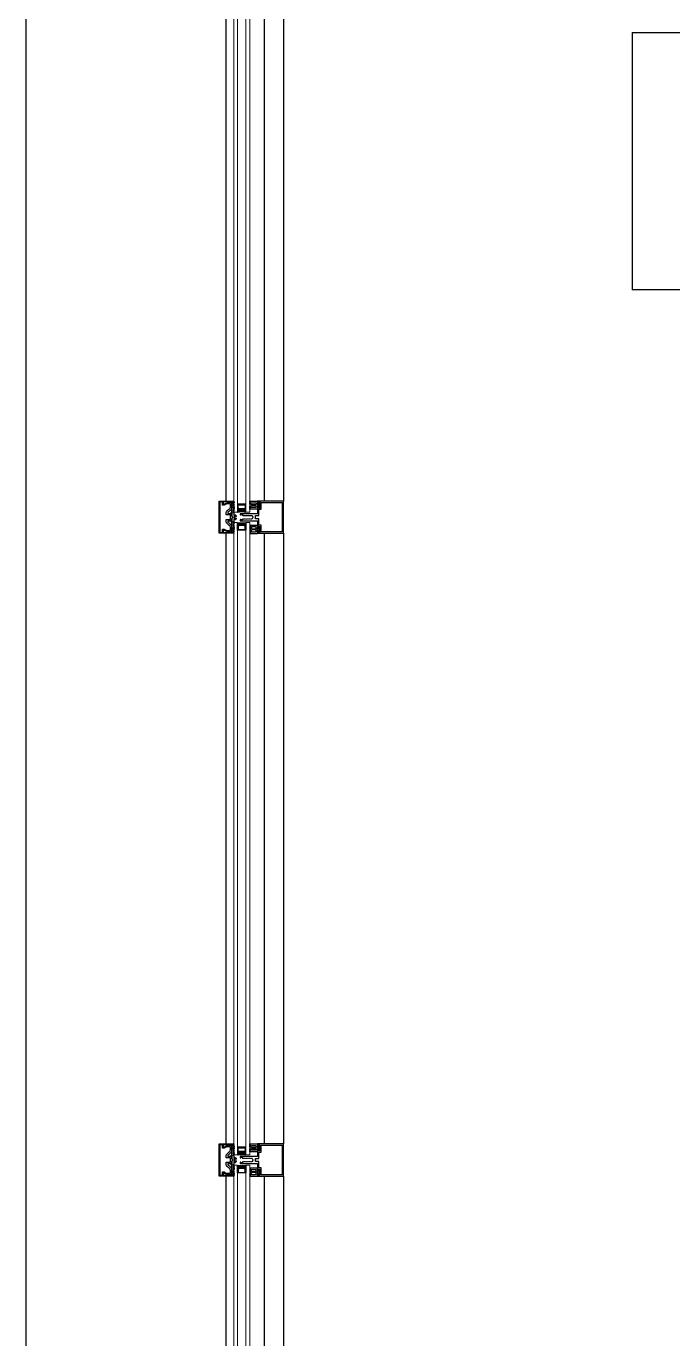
# Model space of a CAD drawing. Header units: centimetres. Extents: x 681015 to 688218, y 3995806 to 4004619.
# Drawn here: x 682674 to 682774.6, y 4002007.4 to 4002211.6 of the extents above; entities that cross this region are included whole.
import ezdxf

# ---------------------------------------------------------------- set-up
doc = ezdxf.new("R2010")
doc.units = ezdxf.units.CM
doc.header["$LTSCALE"] = 100
doc.header["$MEASUREMENT"] = 0
doc.linetypes.add('DUZ', pattern=[500, 500])
doc.layers.get('0').update_dxf_attribs({"linetype": 'DUZ'})
for name, color, linetype in [('A-TEFRİŞ 2', 35, 'Continuous'), ('ALM', 113, 'Continuous'), ('DUV', 4, 'Continuous'), ('GOR1', 9, 'Continuous'), ('TARAMA', 54, 'Continuous')]:
    doc.layers.add(name, color=color, linetype=linetype)
doc.layers.add('CAM', color=151, linetype='Continuous', lineweight=15)

# ---------------------------------------------------------------- blocks, each defined once
blk = doc.blocks.new('A$C195C4F4A')
at = {"color": 0}
for points in [[(0, 15.4), (0.8, 15.4, -0.275602), (0.9, 15.3, -0.004194), (0.9, 15.3), (1.5, 14.5, 0.280116), (1.7, 14.4), (2.3, 14.4, 0.708972), (2.3, 14.6), (1.7, 15.1, -0.796856), (1.8, 15.4), (2.1, 15.4, -0.115115), (2.3, 15.3), (3.4, 14.5, 0.22004), (3.9, 14.4), (4, 14.4, 0.817314), (4.1, 14.7), (3.2, 15.1, -0.557577), (3.3, 15.4), (3.9, 15.4, -0.094678), (4.2, 15.3), (5.6, 14.9, 0.12718), (5.8, 14.9), (6.6, 14.9, 0.12718), (6.8, 14.9), (8.2, 15.3, -0.094678), (8.5, 15.4), (9.1, 15.4, -0.557577), (9.2, 15.1), (8.3, 14.7, 0.817314), (8.4, 14.4), (8.5, 14.4, 0.22004), (9, 14.5), (10.1, 15.3, -0.115115), (10.3, 15.4), (10.6, 15.4, -0.796856), (10.7, 15.1), (10.1, 14.6, 0.708972), (10.1, 14.4), (10.7, 14.4, 0.280116), (10.9, 14.5), (11.5, 15.3, -0.28012), (11.6, 15.4), (12.4, 15.4), (12.4, 3.4), (11.6, 3.4), (9.4, 3.8, 0.414214), (9.2, 3.6), (9.2, 2.1, 0.488737), (9.4, 2), (10.6, 2.3, -0.590166), (10.8, 2.1), (10.4, 1.5), (7.9, 0, -0.078055), (7.8, 0), (4.6, 0, -0.078055), (4.5, 0), (2, 1.5), (1.6, 2.1, -0.590166), (1.7, 2.3), (2.9, 2, 0.488737), (3.2, 2.1), (3.2, 3.6, 0.414214), (3, 3.8), (0.8, 3.4), (0, 3.4)], [(2.5, 6.6), (2.5, 12, -0.414214), (3.5, 13), (4.5, 13, -0.414214), (5.5, 12), (5.5, 6.6, -0.414214), (4.5, 5.6), (3.5, 5.6, -0.414214)], [(4.2, 2.7), (4.2, 1.6, 0.414214), (4.7, 1.1), (7.7, 1.1, 0.414214), (8.2, 1.6), (8.2, 2.7, 0.414214), (7.7, 3.2), (4.7, 3.2, 0.414214)], [(6.8, 6.6), (6.8, 12, -0.414214), (7.8, 13), (8.8, 13, -0.414214), (9.8, 12), (9.8, 6.6, -0.414214), (8.8, 5.6), (7.8, 5.6, -0.414214)]]:
    blk.add_lwpolyline(points, format="xyb", close=True, dxfattribs=at)
blk = doc.blocks.new('A$C5FE96F92')
at = {"layer": 'TARAMA'}
h = blk.add_hatch(dxfattribs=at)
h.set_pattern_fill('DOTS', color=4, scale=0.2, style=0)
h.set_pattern_definition([(0, (790.05817, 737.7273), (0.15875, 0.3175), [0, -0.3175])])
edge = h.paths.add_edge_path()
edge.add_line((13, 6.1), (10.8, 4))
edge.add_line((10.8, 4), (2.1, 4))
edge.add_line((2.1, 4), (0, 6.1))
edge.add_line((0, 6.1), (0, 0))
edge.add_arc((6.5, -29.7), 30.4, 77.6638, 102.3361, ccw=False)
edge.add_line((13, 0), (13, 6.1))
at = {"layer": 'TARAMA', "color": 0}
blk.add_lwpolyline([(13, 12.1), (6.9, 12.1), (6.9, 11.1), (12, 11.1), (12, 6.5), (10.4, 5), (2.5, 5), (1, 6.5), (1, 11.1), (6.5, 11.1), (6.5, 12.1), (0, 12.1), (0, 6.1), (2.1, 4), (10.8, 4), (13, 6.1)], close=True, dxfattribs=at)
blk.add_lwpolyline([(13, 6.1), (10.8, 4), (2.1, 4), (0, 6.1), (0, 0, -0.108071), (13, 0)], format="xyb", close=True, dxfattribs=at)

msp = doc.modelspace()

# ---------------------------------------------------------------- linework, layer by layer
for points in [[(682705.81, 4002134.86), (682705.81, 4002135.56), (682705.11, 4002135.56), (682705.11, 4002135.93, -0.142905), (682705.51, 4002136.39, 0.157661), (682705.8, 4002136.78), (682705.8, 4002137.2, 0.459998), (682705.74, 4002137.26), (682705.24, 4002137.27), (682704.85, 4002137.12), (682704.85, 4002137.06), (682704.7, 4002137.06), (682704.7, 4002137.23), (682705.46, 4002137.51), (682705.47, 4002137.51), (682705.48, 4002137.5, 0.105867), (682705.62, 4002137.44, 0.126455), (682705.74, 4002137.46), (682706.01, 4002137.55), (682706.01, 4002137.5), (682706.03, 4002137.48), (682705.99, 4002137.45), (682706.03, 4002137.42), (682705.99, 4002137.39), (682706.03, 4002137.36), (682705.99, 4002137.33), (682706.03, 4002137.3), (682705.99, 4002137.27), (682706.03, 4002137.24), (682705.99, 4002137.21), (682706.03, 4002137.18), (682705.99, 4002137.15), (682706.03, 4002137.12), (682705.99, 4002137.09), (682706.03, 4002137.06), (682705.99, 4002137.03), (682706.03, 4002137), (682705.99, 4002136.97), (682706.03, 4002136.94), (682705.99, 4002136.91), (682706.03, 4002136.88), (682705.99, 4002136.85), (682706.01, 4002136.84), (682706.01, 4002136.72, -0.212081), (682705.72, 4002136.21, 0.116538), (682705.39, 4002135.91), (682705.39, 4002135.81), (682705.86, 4002135.81), (682705.86, 4002135.81, -0.797123), (682705.86, 4002135.81), (682705.86, 4002135.81), (682705.96, 4002135.94, -0.797123), (682706.01, 4002135.94), (682706.01, 4002135.94), (682706.01, 4002135.94), (682706.01, 4002135.43), (682706.01, 4002135.43), (682706.01, 4002135.43, 0.253164), (682706.05, 4002135.34, -0.253164), (682706.13, 4002135.21, -0.253164), (682706.05, 4002135.07, 0.253164), (682706.01, 4002134.99), (682706.01, 4002134.99), (682706.01, 4002134.99), (682706.01, 4002134.48), (682706.01, 4002134.48), (682706.01, 4002134.48, -0.797123), (682705.96, 4002134.47), (682705.86, 4002134.61), (682705.86, 4002134.61, -0.797123), (682705.86, 4002134.61), (682705.86, 4002134.61), (682705.39, 4002134.61), (682705.39, 4002134.5, 0.116538), (682705.72, 4002134.2, -0.212081), (682706.01, 4002133.69), (682706.01, 4002133.58), (682705.99, 4002133.56), (682706.03, 4002133.53), (682705.99, 4002133.5), (682706.03, 4002133.47), (682705.99, 4002133.44), (682706.03, 4002133.41), (682705.99, 4002133.38), (682706.03, 4002133.35), (682705.99, 4002133.32), (682706.03, 4002133.29), (682705.99, 4002133.26), (682706.03, 4002133.23), (682705.99, 4002133.2), (682706.03, 4002133.17), (682705.99, 4002133.14), (682706.03, 4002133.11), (682705.99, 4002133.08), (682706.03, 4002133.05), (682705.99, 4002133.02), (682706.03, 4002132.99), (682705.99, 4002132.96), (682706.03, 4002132.93), (682706.01, 4002132.92), (682706.01, 4002132.86), (682705.74, 4002132.96, 0.126455), (682705.62, 4002132.97, 0.105867), (682705.48, 4002132.91), (682705.47, 4002132.91), (682705.46, 4002132.91), (682704.7, 4002133.18), (682704.7, 4002133.36), (682704.85, 4002133.36), (682704.85, 4002133.29), (682705.24, 4002133.15), (682705.74, 4002133.15, 0.459998), (682705.8, 4002133.21), (682705.8, 4002133.64, 0.157661), (682705.51, 4002134.02, -0.142905), (682705.11, 4002134.48), (682705.11, 4002134.86), (682705.81, 4002134.86)], [(682705.81, 4002034.86), (682705.81, 4002035.56), (682705.11, 4002035.56), (682705.11, 4002035.93, -0.142905), (682705.51, 4002036.39, 0.157661), (682705.8, 4002036.78), (682705.8, 4002037.2, 0.459998), (682705.74, 4002037.26), (682705.24, 4002037.27), (682704.85, 4002037.12), (682704.85, 4002037.06), (682704.7, 4002037.06), (682704.7, 4002037.23), (682705.46, 4002037.51), (682705.47, 4002037.51), (682705.48, 4002037.5, 0.105867), (682705.62, 4002037.44, 0.126455), (682705.74, 4002037.46), (682706.01, 4002037.55), (682706.01, 4002037.5), (682706.03, 4002037.48), (682705.99, 4002037.45), (682706.03, 4002037.42), (682705.99, 4002037.39), (682706.03, 4002037.36), (682705.99, 4002037.33), (682706.03, 4002037.3), (682705.99, 4002037.27), (682706.03, 4002037.24), (682705.99, 4002037.21), (682706.03, 4002037.18), (682705.99, 4002037.15), (682706.03, 4002037.12), (682705.99, 4002037.09), (682706.03, 4002037.06), (682705.99, 4002037.03), (682706.03, 4002037), (682705.99, 4002036.97), (682706.03, 4002036.94), (682705.99, 4002036.91), (682706.03, 4002036.88), (682705.99, 4002036.85), (682706.01, 4002036.84), (682706.01, 4002036.72, -0.212081), (682705.72, 4002036.21, 0.116538), (682705.39, 4002035.91), (682705.39, 4002035.81), (682705.86, 4002035.81), (682705.86, 4002035.81, -0.797123), (682705.86, 4002035.81), (682705.86, 4002035.81), (682705.96, 4002035.94, -0.797123), (682706.01, 4002035.94), (682706.01, 4002035.94), (682706.01, 4002035.94), (682706.01, 4002035.43), (682706.01, 4002035.43), (682706.01, 4002035.43, 0.253164), (682706.05, 4002035.35, -0.253164), (682706.13, 4002035.21, -0.253164), (682706.05, 4002035.07, 0.253164), (682706.01, 4002034.99), (682706.01, 4002034.99), (682706.01, 4002034.99), (682706.01, 4002034.48), (682706.01, 4002034.48), (682706.01, 4002034.48, -0.797123), (682705.96, 4002034.47), (682705.86, 4002034.61), (682705.86, 4002034.61, -0.797123), (682705.86, 4002034.61), (682705.86, 4002034.61), (682705.39, 4002034.61), (682705.39, 4002034.5, 0.116538), (682705.72, 4002034.2, -0.212081), (682706.01, 4002033.69), (682706.01, 4002033.58), (682705.99, 4002033.56), (682706.03, 4002033.53), (682705.99, 4002033.5), (682706.03, 4002033.47), (682705.99, 4002033.44), (682706.03, 4002033.41), (682705.99, 4002033.38), (682706.03, 4002033.35), (682705.99, 4002033.32), (682706.03, 4002033.29), (682705.99, 4002033.26), (682706.03, 4002033.23), (682705.99, 4002033.2), (682706.03, 4002033.17), (682705.99, 4002033.14), (682706.03, 4002033.11), (682705.99, 4002033.08), (682706.03, 4002033.05), (682705.99, 4002033.02), (682706.03, 4002032.99), (682705.99, 4002032.96), (682706.03, 4002032.93), (682706.01, 4002032.92), (682706.01, 4002032.86), (682705.74, 4002032.96, 0.126455), (682705.62, 4002032.97, 0.105867), (682705.48, 4002032.91), (682705.47, 4002032.91), (682705.46, 4002032.91), (682704.7, 4002033.18), (682704.7, 4002033.36), (682704.85, 4002033.36), (682704.85, 4002033.29), (682705.24, 4002033.15), (682705.74, 4002033.15, 0.459998), (682705.8, 4002033.21), (682705.8, 4002033.64, 0.157661), (682705.51, 4002034.02, -0.142905), (682705.11, 4002034.48), (682705.11, 4002034.86), (682705.81, 4002034.86)]]:
    msp.add_lwpolyline(points, format="xyb")
for points in [[(682706.05, 4002135.34, 0.253164), (682706.05, 4002135.34, -0.253164), (682706.01, 4002135.43), (682706.01, 4002137.56, -0.211017), (682706.01, 4002137.57, 0.38663), (682706.02, 4002137.7, -0.70801), (682706.02, 4002137.71), (682706.31, 4002137.71), (682706.31, 4002137.66), (682706.21, 4002137.52, 0.216707), (682706.2, 4002137.43, 0.471691), (682706.23, 4002137.42), (682706.36, 4002137.54, -0.340332), (682706.39, 4002137.53, -0.372354), (682706.39, 4002137.51), (682706.21, 4002137.27, 0.216707), (682706.2, 4002137.19, 0.471691), (682706.23, 4002137.17), (682706.35, 4002137.3, -0.340332), (682706.39, 4002137.28, -0.372354), (682706.39, 4002137.27), (682706.21, 4002137.02, 0.216707), (682706.2, 4002136.94, 0.471691), (682706.23, 4002136.93), (682706.35, 4002137.05, -0.340332), (682706.39, 4002137.03, -0.372354), (682706.39, 4002137.02), (682706.21, 4002136.77, 0.216707), (682706.2, 4002136.69, 0.471691), (682706.23, 4002136.68), (682706.35, 4002136.8, -0.340332), (682706.38, 4002136.79, -0.372354), (682706.39, 4002136.77), (682706.2, 4002136.53, 0.216707), (682706.2, 4002136.44, 0.471691), (682706.23, 4002136.43), (682706.35, 4002136.55, -0.340332), (682706.38, 4002136.54, -0.372354), (682706.38, 4002136.53), (682706.2, 4002136.28, 0.216707), (682706.2, 4002136.2, 0.471691), (682706.23, 4002136.19), (682706.35, 4002136.31, -0.340332), (682706.38, 4002136.29, -0.372354), (682706.38, 4002136.28), (682706.2, 4002136.03, 0.216707), (682706.2, 4002135.95, 0.471691), (682706.23, 4002135.94), (682706.31, 4002135.94), (682706.31, 4002135.46), (682706.53, 4002135.46), (682706.46, 4002135.62), (682706.53, 4002135.59), (682706.71, 4002135.4, -0.076659), (682706.71, 4002135.4), (682706.71, 4002135.36, -0.414214), (682706.69, 4002135.34), (682706.33, 4002135.24, 0.349501), (682706.33, 4002135.24, 0.796268), (682706.33, 4002135.18), (682706.69, 4002135.08, -0.414214), (682706.71, 4002135.06), (682706.71, 4002135.02, -0.076659), (682706.71, 4002135.01), (682706.53, 4002134.82), (682706.46, 4002134.79), (682706.53, 4002134.96), (682706.31, 4002134.96), (682706.31, 4002134.47), (682706.23, 4002134.47, 0.471691), (682706.2, 4002134.46, 0.216707), (682706.2, 4002134.38), (682706.38, 4002134.13, -0.372354), (682706.38, 4002134.12, -0.340332), (682706.35, 4002134.11), (682706.23, 4002134.23, 0.471691), (682706.2, 4002134.22, 0.216707), (682706.2, 4002134.13), (682706.38, 4002133.89, -0.372354), (682706.38, 4002133.87, -0.340332), (682706.35, 4002133.86), (682706.23, 4002133.98, 0.471691), (682706.2, 4002133.97, 0.216707), (682706.2, 4002133.89), (682706.39, 4002133.64, -0.372354), (682706.38, 4002133.63, -0.340332), (682706.35, 4002133.61), (682706.23, 4002133.73, 0.471691), (682706.2, 4002133.72, 0.216707), (682706.21, 4002133.64), (682706.39, 4002133.39, -0.372354), (682706.39, 4002133.38, -0.340332), (682706.35, 4002133.36), (682706.23, 4002133.49, 0.471691), (682706.2, 4002133.47, 0.216707), (682706.21, 4002133.39), (682706.39, 4002133.15, -0.372354), (682706.39, 4002133.13, -0.340332), (682706.35, 4002133.12), (682706.23, 4002133.24, 0.471691), (682706.2, 4002133.23, 0.216707), (682706.21, 4002133.14), (682706.39, 4002132.9, -0.372354), (682706.39, 4002132.88, -0.340332), (682706.36, 4002132.87), (682706.23, 4002132.99, 0.471691), (682706.2, 4002132.98, 0.216707), (682706.21, 4002132.9), (682706.31, 4002132.76), (682706.31, 4002132.71), (682706.02, 4002132.71, -0.70801), (682706.02, 4002132.72, 0.38663), (682706.01, 4002132.84, -0.211017), (682706.01, 4002132.85), (682706.01, 4002134.98, -0.253164), (682706.05, 4002135.07, 0.541002)], [(682706.05, 4002035.34, 0.253164), (682706.05, 4002035.34, -0.253164), (682706.01, 4002035.43), (682706.01, 4002037.56, -0.211017), (682706.01, 4002037.57, 0.38663), (682706.02, 4002037.7, -0.70801), (682706.02, 4002037.71), (682706.31, 4002037.71), (682706.31, 4002037.66), (682706.21, 4002037.52, 0.216707), (682706.2, 4002037.43, 0.471691), (682706.23, 4002037.42), (682706.36, 4002037.54, -0.340332), (682706.39, 4002037.53, -0.372354), (682706.39, 4002037.51), (682706.21, 4002037.27, 0.216707), (682706.2, 4002037.19, 0.471691), (682706.23, 4002037.17), (682706.35, 4002037.3, -0.340332), (682706.39, 4002037.28, -0.372354), (682706.39, 4002037.27), (682706.21, 4002037.02, 0.216707), (682706.2, 4002036.94, 0.471691), (682706.23, 4002036.93), (682706.35, 4002037.05, -0.340332), (682706.39, 4002037.03, -0.372354), (682706.39, 4002037.02), (682706.21, 4002036.77, 0.216707), (682706.2, 4002036.69, 0.471691), (682706.23, 4002036.68), (682706.35, 4002036.8, -0.340332), (682706.38, 4002036.79, -0.372354), (682706.39, 4002036.77), (682706.2, 4002036.53, 0.216707), (682706.2, 4002036.44, 0.471691), (682706.23, 4002036.43), (682706.35, 4002036.55, -0.340332), (682706.38, 4002036.54, -0.372354), (682706.38, 4002036.53), (682706.2, 4002036.28, 0.216707), (682706.2, 4002036.2, 0.471691), (682706.23, 4002036.19), (682706.35, 4002036.31, -0.340332), (682706.38, 4002036.29, -0.372354), (682706.38, 4002036.28), (682706.2, 4002036.03, 0.216707), (682706.2, 4002035.95, 0.471691), (682706.23, 4002035.94), (682706.31, 4002035.94), (682706.31, 4002035.46), (682706.53, 4002035.46), (682706.46, 4002035.62), (682706.53, 4002035.59), (682706.71, 4002035.4, -0.076659), (682706.71, 4002035.4), (682706.71, 4002035.36, -0.414214), (682706.69, 4002035.34), (682706.33, 4002035.24, 0.349501), (682706.33, 4002035.24, 0.796268), (682706.33, 4002035.18), (682706.69, 4002035.08, -0.414214), (682706.71, 4002035.06), (682706.71, 4002035.02, -0.076659), (682706.71, 4002035.01), (682706.53, 4002034.82), (682706.46, 4002034.79), (682706.53, 4002034.96), (682706.31, 4002034.96), (682706.31, 4002034.47), (682706.23, 4002034.47, 0.471691), (682706.2, 4002034.46, 0.216707), (682706.2, 4002034.38), (682706.38, 4002034.13, -0.372354), (682706.38, 4002034.12, -0.340332), (682706.35, 4002034.11), (682706.23, 4002034.23, 0.471691), (682706.2, 4002034.22, 0.216707), (682706.2, 4002034.13), (682706.38, 4002033.89, -0.372354), (682706.38, 4002033.87, -0.340332), (682706.35, 4002033.86), (682706.23, 4002033.98, 0.471691), (682706.2, 4002033.97, 0.216707), (682706.2, 4002033.89), (682706.39, 4002033.64, -0.372354), (682706.38, 4002033.63, -0.340332), (682706.35, 4002033.61), (682706.23, 4002033.73, 0.471691), (682706.2, 4002033.72, 0.216707), (682706.21, 4002033.64), (682706.39, 4002033.39, -0.372354), (682706.39, 4002033.38, -0.340332), (682706.35, 4002033.37), (682706.23, 4002033.49, 0.471691), (682706.2, 4002033.47, 0.216707), (682706.21, 4002033.39), (682706.39, 4002033.15, -0.372354), (682706.39, 4002033.13, -0.340332), (682706.35, 4002033.12), (682706.23, 4002033.24, 0.471691), (682706.2, 4002033.23, 0.216707), (682706.21, 4002033.14), (682706.39, 4002032.9, -0.372354), (682706.39, 4002032.89, -0.340332), (682706.36, 4002032.87), (682706.23, 4002032.99, 0.471691), (682706.2, 4002032.98, 0.216707), (682706.21, 4002032.9), (682706.31, 4002032.76), (682706.31, 4002032.71), (682706.02, 4002032.71, -0.70801), (682706.02, 4002032.72, 0.38663), (682706.01, 4002032.84, -0.211017), (682706.01, 4002032.85), (682706.01, 4002034.98, -0.253164), (682706.05, 4002035.07, 0.541002)]]:
    msp.add_lwpolyline(points, format="xyb", close=True)
at = {"layer": 'A-TEFRİŞ 2'}
for p, q in [((682768.26, 4002210.59), (682768.26, 4002170.59)), ((682768.26, 4002210.59), (682877.56, 4002210.59)), ((682877.56, 4002170.59), (682768.26, 4002170.59))]:
    msp.add_line(p, q, dxfattribs=at)
at = {"layer": 'ALM'}
for points in [[(682704.16, 4002132.83), (682704.16, 4002132.83), (682704.56, 4002132.83), (682704.56, 4002133.36), (682704.68, 4002133.36), (682704.68, 4002132.83), (682705.37, 4002132.83), (682705.54, 4002132.92, -0.221695), (682705.74, 4002132.94), (682705.99, 4002132.87, -0.760324), (682705.96, 4002132.71), (682704.04, 4002132.71), (682704.04, 4002132.71), (682704.04, 4002137.71), (682705.96, 4002137.71, -0.760324), (682705.99, 4002137.54), (682705.74, 4002137.47, -0.221695), (682705.54, 4002137.49), (682705.37, 4002137.59), (682704.68, 4002137.59), (682704.68, 4002137.06), (682704.56, 4002137.06), (682704.56, 4002137.59), (682704.16, 4002137.59)], [(682708.72, 4002134.96), (682708.69, 4002134.92), (682708.65, 4002134.96), (682708.62, 4002134.92), (682708.58, 4002134.96), (682708.55, 4002134.92), (682708.51, 4002134.96), (682708.48, 4002134.92), (682708.44, 4002134.96), (682708.41, 4002134.92), (682708.37, 4002134.96), (682708.34, 4002134.92), (682708.3, 4002134.96), (682708.27, 4002134.92), (682708.23, 4002134.96), (682708.2, 4002134.92), (682708.16, 4002134.96), (682708.13, 4002134.92), (682708.09, 4002134.96), (682708.06, 4002134.92), (682708.02, 4002134.96), (682707.99, 4002134.92), (682707.95, 4002134.96), (682707.92, 4002134.92), (682707.88, 4002134.96), (682707.85, 4002134.92), (682707.81, 4002134.96), (682707.78, 4002134.92), (682707.74, 4002134.96), (682707.71, 4002134.92), (682707.67, 4002134.96, 0.361254), (682707.65, 4002134.93), (682707.65, 4002134.79), (682707.42, 4002134.79), (682707.42, 4002134.83, 0.668179), (682707.38, 4002134.85), (682707.3, 4002134.77), (682707.3, 4002134.66), (682710, 4002134.66), (682710, 4002133.74), (682710.09, 4002133.66), (682710.1, 4002133.66, 0.414214), (682710.12, 4002133.68), (682710.12, 4002133.78), (682710.37, 4002133.78), (682710.37, 4002132.84), (682710.12, 4002132.84), (682710.12, 4002132.93, 0.414214), (682710.1, 4002132.96), (682710.09, 4002132.96), (682710, 4002132.87), (682710, 4002132.71), (682714.04, 4002132.71), (682714.04, 4002137.71), (682710, 4002137.71), (682710, 4002137.54), (682710.09, 4002137.46), (682710.1, 4002137.46, 0.414214), (682710.12, 4002137.48), (682710.12, 4002137.58), (682710.37, 4002137.58), (682710.37, 4002136.64), (682710.12, 4002136.64), (682710.12, 4002136.73, 0.414214), (682710.1, 4002136.76), (682710.09, 4002136.76), (682710, 4002136.67), (682710, 4002135.76), (682707.3, 4002135.76), (682707.3, 4002135.64), (682707.38, 4002135.56, 0.668179), (682707.42, 4002135.58), (682707.42, 4002135.63), (682707.65, 4002135.63), (682707.65, 4002135.51), (682707.71, 4002135.46), (682707.74, 4002135.49), (682707.78, 4002135.46), (682707.81, 4002135.49), (682707.85, 4002135.46), (682707.88, 4002135.49), (682707.92, 4002135.46), (682707.95, 4002135.49), (682707.99, 4002135.46), (682708.02, 4002135.49), (682708.06, 4002135.46), (682708.09, 4002135.49), (682708.13, 4002135.46), (682708.16, 4002135.49), (682708.2, 4002135.46), (682708.23, 4002135.49), (682708.27, 4002135.46), (682708.3, 4002135.49), (682708.34, 4002135.46), (682708.37, 4002135.49), (682708.41, 4002135.46), (682708.44, 4002135.49), (682708.48, 4002135.46), (682708.51, 4002135.49), (682708.55, 4002135.46), (682708.58, 4002135.49), (682708.62, 4002135.46), (682708.65, 4002135.49), (682708.69, 4002135.46), (682708.72, 4002135.49), (682708.76, 4002135.46), (682708.79, 4002135.49), (682708.83, 4002135.46), (682708.86, 4002135.49), (682708.9, 4002135.46), (682708.93, 4002135.49), (682708.97, 4002135.46), (682709, 4002135.49), (682709.04, 4002135.46), (682709.07, 4002135.49), (682709.11, 4002135.46), (682709.14, 4002135.49), (682709.16, 4002135.47), (682709.29, 4002135.24, -0.267949), (682709.29, 4002135.17), (682709.16, 4002134.94), (682709.14, 4002134.96), (682709.11, 4002134.92), (682709.07, 4002134.96), (682709.04, 4002134.92), (682709, 4002134.96), (682708.97, 4002134.92), (682708.93, 4002134.96), (682708.9, 4002134.92), (682708.86, 4002134.96), (682708.83, 4002134.92), (682708.79, 4002134.96), (682708.76, 4002134.92)], [(682710.57, 4002132.91), (682710.57, 4002133.98), (682710.2, 4002133.98), (682710.2, 4002134.96), (682709.7, 4002134.96), (682709.7, 4002135.46), (682710.2, 4002135.46), (682710.2, 4002136.44), (682710.57, 4002136.44), (682710.57, 4002137.51), (682710.57, 4002137.51, 1), (682710.57, 4002137.51), (682713.84, 4002137.51, 1), (682713.84, 4002137.51), (682713.84, 4002137.51), (682713.84, 4002132.91), (682713.84, 4002132.91, 1), (682713.84, 4002132.91), (682710.57, 4002132.91, 1), (682710.57, 4002132.91)], [(682704.16, 4002032.83), (682704.16, 4002032.83), (682704.56, 4002032.83), (682704.56, 4002033.36), (682704.68, 4002033.36), (682704.68, 4002032.83), (682705.37, 4002032.83), (682705.54, 4002032.92, -0.221695), (682705.74, 4002032.94), (682705.99, 4002032.87, -0.760324), (682705.96, 4002032.71), (682704.04, 4002032.71), (682704.04, 4002032.71), (682704.04, 4002037.71), (682705.96, 4002037.71, -0.760324), (682705.99, 4002037.54), (682705.74, 4002037.47, -0.221695), (682705.54, 4002037.49), (682705.37, 4002037.59), (682704.68, 4002037.59), (682704.68, 4002037.06), (682704.56, 4002037.06), (682704.56, 4002037.59), (682704.16, 4002037.59)], [(682708.72, 4002034.96), (682708.69, 4002034.92), (682708.65, 4002034.96), (682708.62, 4002034.92), (682708.58, 4002034.96), (682708.55, 4002034.92), (682708.51, 4002034.96), (682708.48, 4002034.92), (682708.44, 4002034.96), (682708.41, 4002034.92), (682708.37, 4002034.96), (682708.34, 4002034.92), (682708.3, 4002034.96), (682708.27, 4002034.92), (682708.23, 4002034.96), (682708.2, 4002034.92), (682708.16, 4002034.96), (682708.13, 4002034.92), (682708.09, 4002034.96), (682708.06, 4002034.92), (682708.02, 4002034.96), (682707.99, 4002034.92), (682707.95, 4002034.96), (682707.92, 4002034.92), (682707.88, 4002034.96), (682707.85, 4002034.92), (682707.81, 4002034.96), (682707.78, 4002034.92), (682707.74, 4002034.96), (682707.71, 4002034.92), (682707.67, 4002034.96, 0.361254), (682707.65, 4002034.93), (682707.65, 4002034.79), (682707.42, 4002034.79), (682707.42, 4002034.83, 0.668179), (682707.38, 4002034.85), (682707.3, 4002034.77), (682707.3, 4002034.66), (682710, 4002034.66), (682710, 4002033.74), (682710.09, 4002033.66), (682710.1, 4002033.66, 0.414214), (682710.12, 4002033.68), (682710.12, 4002033.78), (682710.37, 4002033.78), (682710.37, 4002032.84), (682710.12, 4002032.84), (682710.12, 4002032.93, 0.414214), (682710.1, 4002032.96), (682710.09, 4002032.96), (682710, 4002032.87), (682710, 4002032.71), (682714.04, 4002032.71), (682714.04, 4002037.71), (682710, 4002037.71), (682710, 4002037.54), (682710.09, 4002037.46), (682710.1, 4002037.46, 0.414214), (682710.12, 4002037.48), (682710.12, 4002037.58), (682710.37, 4002037.58), (682710.37, 4002036.64), (682710.12, 4002036.64), (682710.12, 4002036.73, 0.414214), (682710.1, 4002036.76), (682710.09, 4002036.76), (682710, 4002036.67), (682710, 4002035.76), (682707.3, 4002035.76), (682707.3, 4002035.64), (682707.38, 4002035.56, 0.668179), (682707.42, 4002035.58), (682707.42, 4002035.63), (682707.65, 4002035.63), (682707.65, 4002035.51), (682707.71, 4002035.46), (682707.74, 4002035.49), (682707.78, 4002035.46), (682707.81, 4002035.49), (682707.85, 4002035.46), (682707.88, 4002035.49), (682707.92, 4002035.46), (682707.95, 4002035.49), (682707.99, 4002035.46), (682708.02, 4002035.49), (682708.06, 4002035.46), (682708.09, 4002035.49), (682708.13, 4002035.46), (682708.16, 4002035.49), (682708.2, 4002035.46), (682708.23, 4002035.49), (682708.27, 4002035.46), (682708.3, 4002035.49), (682708.34, 4002035.46), (682708.37, 4002035.49), (682708.41, 4002035.46), (682708.44, 4002035.49), (682708.48, 4002035.46), (682708.51, 4002035.49), (682708.55, 4002035.46), (682708.58, 4002035.49), (682708.62, 4002035.46), (682708.65, 4002035.49), (682708.69, 4002035.46), (682708.72, 4002035.49), (682708.76, 4002035.46), (682708.79, 4002035.49), (682708.83, 4002035.46), (682708.86, 4002035.49), (682708.9, 4002035.46), (682708.93, 4002035.49), (682708.97, 4002035.46), (682709, 4002035.49), (682709.04, 4002035.46), (682709.07, 4002035.49), (682709.11, 4002035.46), (682709.14, 4002035.49), (682709.16, 4002035.47), (682709.29, 4002035.24, -0.267949), (682709.29, 4002035.17), (682709.16, 4002034.94), (682709.14, 4002034.96), (682709.11, 4002034.92), (682709.07, 4002034.96), (682709.04, 4002034.92), (682709, 4002034.96), (682708.97, 4002034.92), (682708.93, 4002034.96), (682708.9, 4002034.92), (682708.86, 4002034.96), (682708.83, 4002034.92), (682708.79, 4002034.96), (682708.76, 4002034.92)], [(682710.57, 4002032.91), (682710.57, 4002033.98), (682710.2, 4002033.98), (682710.2, 4002034.96), (682709.7, 4002034.96), (682709.7, 4002035.46), (682710.2, 4002035.46), (682710.2, 4002036.44), (682710.57, 4002036.44), (682710.57, 4002037.51), (682710.57, 4002037.51, 1), (682710.57, 4002037.51), (682713.84, 4002037.51, 1), (682713.84, 4002037.51), (682713.84, 4002037.51), (682713.84, 4002032.91), (682713.84, 4002032.91, 1), (682713.84, 4002032.91), (682710.57, 4002032.91, 1), (682710.57, 4002032.91)]]:
    msp.add_lwpolyline(points, format="xyb", close=True, dxfattribs=at)
at = {"layer": 'CAM', "lineweight": 20}
for points in [[(682706.9, 4002136.01), (682706.3, 4002136.01), (682706.3, 4002234.31, -0.414498), (682706.4, 4002234.4), (682706.9, 4002234.4), (682706.9, 4002136.01)], [(682706.9, 4002036.01), (682706.3, 4002036.01), (682706.3, 4002134.31, -0.414498), (682706.4, 4002134.4), (682706.9, 4002134.4), (682706.9, 4002036.01)], [(682706.9, 4001936.01), (682706.3, 4001936.01), (682706.3, 4002034.31, -0.414498), (682706.4, 4002034.4), (682706.9, 4002034.4), (682706.9, 4001936.01)]]:
    msp.add_lwpolyline(points, format="xyb", dxfattribs=at)
for points in [[(682708.8, 4002136.01), (682708.2, 4002136.01), (682708.2, 4002234.4), (682708.8, 4002234.4), (682708.8, 4002136.01)], [(682708.8, 4002036.01), (682708.2, 4002036.01), (682708.2, 4002134.4), (682708.8, 4002134.4), (682708.8, 4002036.01)], [(682708.8, 4001936.01), (682708.2, 4001936.01), (682708.2, 4002034.4), (682708.8, 4002034.4), (682708.8, 4001936.01)]]:
    msp.add_lwpolyline(points, dxfattribs=at)
at = {"layer": 'DUV'}
msp.add_line((682674.04, 4001832.71), (682674.04, 4003447.71), dxfattribs=at)
at = {"layer": 'GOR1'}
for p, q in [((682705.1, 4002232.71), (682705.1, 4002137.71)), ((682711.07, 4002137.71), (682711.07, 4002232.71)), ((682714.04, 4002232.71), (682714.04, 4002137.71)), ((682705.1, 4002132.71), (682705.1, 4002037.71)), ((682711.07, 4002037.71), (682711.07, 4002132.71)), ((682714.04, 4002132.71), (682714.04, 4002037.71)), ((682705.1, 4002032.71), (682705.1, 4001937.71)), ((682711.07, 4001937.71), (682711.07, 4002032.71)), ((682714.04, 4002032.71), (682714.04, 4001937.71))]:
    msp.add_line(p, q, dxfattribs=at)

# ---------------------------------------------------------------- block references
at = {"linetype": 'ByBlock', "yscale": 0.1000000005587935}
for p, xscale, zscale, rotation in [((682710.34, 4002136.47), 0.1000000005587935, 0.1000000005587935, 90), ((682710.34, 4002133.94), -0.1000000005587935, 0.1, 89.99999999999912), ((682710.34, 4002036.47), 0.1000000005587935, 0.1000000005587935, 90), ((682710.34, 4002033.95), -0.1000000005587935, 0.1, 89.99999999999912)]:
    msp.add_blockref('A$C195C4F4A', p, dxfattribs=dict(at, xscale=xscale, zscale=zscale, rotation=rotation))
at = {"xscale": 0.1000000005587935, "yscale": 0.1000000005587935, "zscale": 0.1000000005587935}
for p in [(682706.9, 4002136.01), (682706.9, 4002036.01)]:
    msp.add_blockref('A$C5FE96F92', p, dxfattribs=at)
at = {"xscale": -0.1000000005587935, "yscale": 0.1000000005587935, "zscale": 0.1, "rotation": 180}
for p in [(682706.9, 4002134.4), (682706.9, 4002034.4)]:
    msp.add_blockref('A$C5FE96F92', p, dxfattribs=at)

doc.saveas('drawing.dxf')
